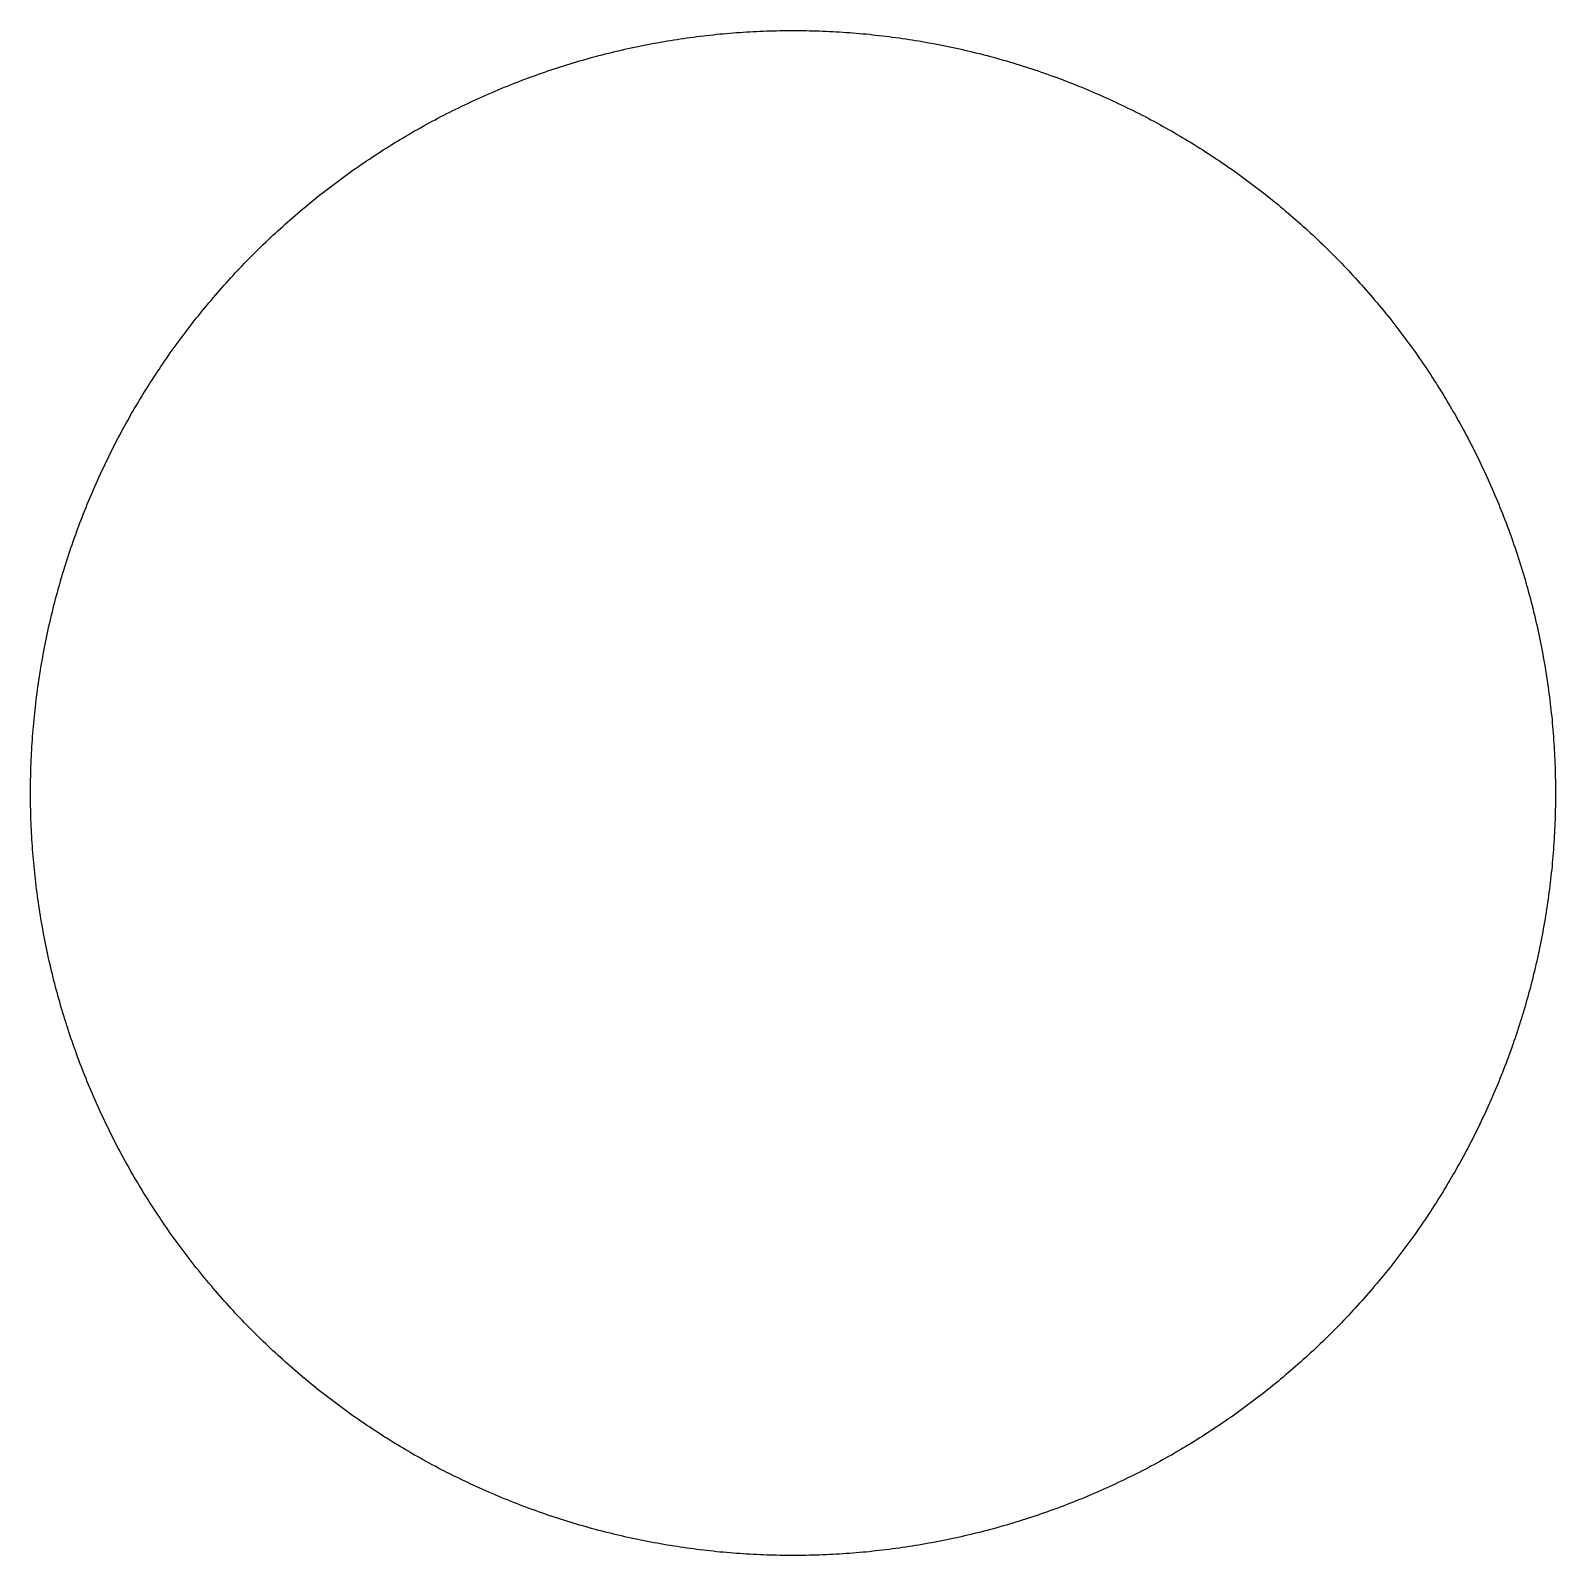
# Model space of a CAD drawing. Header units: millimetres. Extents: x -200 to 200, y -200 to 200.
# Drawn here: x -24.143 to -20.863, y -1.64 to 1.64 of the extents above; entities that cross this region are included whole.
import ezdxf

# ---------------------------------------------------------------- set-up
doc = ezdxf.new("R2010")
doc.units = ezdxf.units.MM
doc.layers.add('DOTS_BLUE', color=5, linetype='Continuous')

msp = doc.modelspace()

# ---------------------------------------------------------------- linework, layer by layer
at = {"layer": 'DOTS_BLUE'}
msp.add_lwpolyline([(-20.8634, -0.0143), (-20.8635, -0.0215), (-20.8636, -0.0286), (-20.8638, -0.0358), (-20.8639, -0.0429), (-20.8641, -0.0501), (-20.8644, -0.0572), (-20.8646, -0.0644), (-20.8649, -0.0715), (-20.8653, -0.0787), (-20.8656, -0.0858), (-20.866, -0.093), (-20.8664, -0.1001), (-20.8669, -0.1072), (-20.8674, -0.1144), (-20.8679, -0.1215), (-20.8684, -0.1287), (-20.869, -0.1358), (-20.8696, -0.1429), (-20.8703, -0.15), (-20.8709, -0.1572), (-20.8716, -0.1643), (-20.8724, -0.1714), (-20.8731, -0.1785), (-20.8739, -0.1856), (-20.8748, -0.1927), (-20.8756, -0.1998), (-20.8765, -0.2069), (-20.8774, -0.214), (-20.8784, -0.2211), (-20.8793, -0.2282), (-20.8804, -0.2353), (-20.8814, -0.2424), (-20.8825, -0.2495), (-20.8836, -0.2565), (-20.8847, -0.2636), (-20.8859, -0.2706), (-20.8871, -0.2777), (-20.8883, -0.2847), (-20.8896, -0.2918), (-20.8908, -0.2988), (-20.8922, -0.3059), (-20.8935, -0.3129), (-20.8949, -0.3199), (-20.8963, -0.3269), (-20.8977, -0.3339), (-20.8992, -0.3409), (-20.9007, -0.3479), (-20.9023, -0.3549), (-20.9038, -0.3619), (-20.9054, -0.3689), (-20.907, -0.3758), (-20.9087, -0.3828), (-20.9104, -0.3898), (-20.9121, -0.3967), (-20.9138, -0.4036), (-20.9156, -0.4106), (-20.9174, -0.4175), (-20.9193, -0.4244), (-20.9211, -0.4313), (-20.923, -0.4382), (-20.9249, -0.4451), (-20.9269, -0.452), (-20.9289, -0.4589), (-20.9309, -0.4657), (-20.933, -0.4726), (-20.935, -0.4794), (-20.9371, -0.4863), (-20.9393, -0.4931), (-20.9414, -0.4999), (-20.9436, -0.5067), (-20.9459, -0.5135), (-20.9481, -0.5203), (-20.9504, -0.5271), (-20.9527, -0.5339), (-20.9551, -0.5406), (-20.9574, -0.5474), (-20.9598, -0.5541), (-20.9623, -0.5608), (-20.9647, -0.5676), (-20.9672, -0.5743), (-20.9697, -0.581), (-20.9723, -0.5877), (-20.9749, -0.5943), (-20.9775, -0.601), (-20.9801, -0.6076), (-20.9828, -0.6143), (-20.9855, -0.6209), (-20.9882, -0.6275), (-20.991, -0.6341), (-20.9937, -0.6407), (-20.9966, -0.6473), (-20.9994, -0.6539), (-21.0023, -0.6604), (-21.0052, -0.667), (-21.0081, -0.6735), (-21.011, -0.68), (-21.014, -0.6865), (-21.017, -0.693), (-21.0201, -0.6995), (-21.0231, -0.706), (-21.0262, -0.7124), (-21.0293, -0.7188), (-21.0325, -0.7253), (-21.0357, -0.7317), (-21.0389, -0.7381), (-21.0421, -0.7445), (-21.0454, -0.7508), (-21.0487, -0.7572), (-21.052, -0.7635), (-21.0553, -0.7698), (-21.0587, -0.7762), (-21.0621, -0.7824), (-21.0655, -0.7887), (-21.069, -0.795), (-21.0725, -0.8012), (-21.076, -0.8075), (-21.0795, -0.8137), (-21.0831, -0.8199), (-21.0867, -0.8261), (-21.0903, -0.8323), (-21.0939, -0.8384), (-21.0976, -0.8446), (-21.1013, -0.8507), (-21.105, -0.8568), (-21.1088, -0.8629), (-21.1126, -0.869), (-21.1164, -0.875), (-21.1202, -0.8811), (-21.124, -0.8871), (-21.1279, -0.8931), (-21.1318, -0.8991), (-21.1358, -0.9051), (-21.1397, -0.911), (-21.1437, -0.917), (-21.1477, -0.9229), (-21.1518, -0.9288), (-21.1558, -0.9347), (-21.1599, -0.9406), (-21.1641, -0.9464), (-21.1682, -0.9522), (-21.1724, -0.9581), (-21.1766, -0.9639), (-21.1808, -0.9696), (-21.185, -0.9754), (-21.1893, -0.9811), (-21.1936, -0.9869), (-21.1979, -0.9926), (-21.2022, -0.9982), (-21.2066, -1.0039), (-21.211, -1.0096), (-21.2154, -1.0152), (-21.2199, -1.0208), (-21.2243, -1.0264), (-21.2288, -1.032), (-21.2333, -1.0375), (-21.2379, -1.043), (-21.2424, -1.0486), (-21.247, -1.054), (-21.2516, -1.0595), (-21.2563, -1.065), (-21.2609, -1.0704), (-21.2656, -1.0758), (-21.2703, -1.0812), (-21.275, -1.0866), (-21.2798, -1.0919), (-21.2846, -1.0972), (-21.2894, -1.1025), (-21.2942, -1.1078), (-21.299, -1.1131), (-21.3039, -1.1183), (-21.3088, -1.1236), (-21.3137, -1.1288), (-21.3187, -1.1339), (-21.3236, -1.1391), (-21.3286, -1.1442), (-21.3336, -1.1494), (-21.3386, -1.1544), (-21.3437, -1.1595), (-21.3487, -1.1646), (-21.3538, -1.1696), (-21.3589, -1.1746), (-21.3641, -1.1796), (-21.3692, -1.1845), (-21.3744, -1.1895), (-21.3796, -1.1944), (-21.3848, -1.1993), (-21.3901, -1.2041), (-21.3954, -1.209), (-21.4006, -1.2138), (-21.4059, -1.2186), (-21.4113, -1.2234), (-21.4166, -1.2281), (-21.422, -1.2329), (-21.4274, -1.2376), (-21.4328, -1.2423), (-21.4382, -1.2469), (-21.4437, -1.2516), (-21.4491, -1.2562), (-21.4546, -1.2607), (-21.4601, -1.2653), (-21.4657, -1.2699), (-21.4712, -1.2744), (-21.4768, -1.2789), (-21.4824, -1.2833), (-21.488, -1.2878), (-21.4936, -1.2922), (-21.4993, -1.2966), (-21.5049, -1.3009), (-21.5106, -1.3053), (-21.5163, -1.3096), (-21.5221, -1.3139), (-21.5278, -1.3182), (-21.5336, -1.3224), (-21.5393, -1.3266), (-21.5451, -1.3308), (-21.5509, -1.335), (-21.5568, -1.3391), (-21.5626, -1.3432), (-21.5685, -1.3473), (-21.5744, -1.3514), (-21.5803, -1.3554), (-21.5862, -1.3595), (-21.5922, -1.3634), (-21.5981, -1.3674), (-21.6041, -1.3713), (-21.6101, -1.3753), (-21.6161, -1.3791), (-21.6221, -1.383), (-21.6282, -1.3868), (-21.6342, -1.3906), (-21.6403, -1.3944), (-21.6464, -1.3982), (-21.6525, -1.4019), (-21.6586, -1.4056), (-21.6648, -1.4093), (-21.6709, -1.4129), (-21.6771, -1.4165), (-21.6833, -1.4201), (-21.6895, -1.4237), (-21.6957, -1.4272), (-21.7019, -1.4307), (-21.7082, -1.4342), (-21.7145, -1.4377), (-21.7207, -1.4411), (-21.727, -1.4445), (-21.7333, -1.4479), (-21.7397, -1.4512), (-21.746, -1.4545), (-21.7524, -1.4578), (-21.7587, -1.4611), (-21.7651, -1.4643), (-21.7715, -1.4675), (-21.7779, -1.4707), (-21.7843, -1.4738), (-21.7908, -1.477), (-21.7972, -1.4801), (-21.8037, -1.4831), (-21.8102, -1.4862), (-21.8167, -1.4892), (-21.8232, -1.4922), (-21.8297, -1.4951), (-21.8362, -1.498), (-21.8428, -1.5009), (-21.8493, -1.5038), (-21.8559, -1.5066), (-21.8625, -1.5094), (-21.8691, -1.5122), (-21.8757, -1.515), (-21.8823, -1.5177), (-21.8889, -1.5204), (-21.8955, -1.5231), (-21.9022, -1.5257), (-21.9089, -1.5283), (-21.9155, -1.5309), (-21.9222, -1.5334), (-21.9289, -1.536), (-21.9356, -1.5384), (-21.9423, -1.5409), (-21.9491, -1.5433), (-21.9558, -1.5457), (-21.9626, -1.5481), (-21.9693, -1.5505), (-21.9761, -1.5528), (-21.9829, -1.5551), (-21.9897, -1.5573), (-21.9965, -1.5595), (-22.0033, -1.5617), (-22.0101, -1.5639), (-22.0169, -1.566), (-22.0238, -1.5682), (-22.0306, -1.5702), (-22.0375, -1.5723), (-22.0443, -1.5743), (-22.0512, -1.5763), (-22.0581, -1.5782), (-22.065, -1.5802), (-22.0719, -1.5821), (-22.0788, -1.5839), (-22.0857, -1.5858), (-22.0926, -1.5876), (-22.0995, -1.5893), (-22.1065, -1.5911), (-22.1134, -1.5928), (-22.1204, -1.5945), (-22.1273, -1.5962), (-22.1343, -1.5978), (-22.1413, -1.5994), (-22.1483, -1.6009), (-22.1553, -1.6025), (-22.1623, -1.604), (-22.1693, -1.6054), (-22.1763, -1.6069), (-22.1833, -1.6083), (-22.1903, -1.6097), (-22.1973, -1.611), (-22.2044, -1.6123), (-22.2114, -1.6136), (-22.2184, -1.6149), (-22.2255, -1.6161), (-22.2325, -1.6173), (-22.2396, -1.6185), (-22.2467, -1.6196), (-22.2537, -1.6207), (-22.2608, -1.6218), (-22.2679, -1.6228), (-22.275, -1.6238), (-22.2821, -1.6248), (-22.2891, -1.6258), (-22.2962, -1.6267), (-22.3033, -1.6276), (-22.3104, -1.6284), (-22.3176, -1.6293), (-22.3247, -1.6301), (-22.3318, -1.6308), (-22.3389, -1.6316), (-22.346, -1.6323), (-22.3531, -1.6329), (-22.3603, -1.6336), (-22.3674, -1.6342), (-22.3745, -1.6347), (-22.3817, -1.6353), (-22.3888, -1.6358), (-22.3959, -1.6363), (-22.4031, -1.6367), (-22.4102, -1.6372), (-22.4174, -1.6376), (-22.4245, -1.6379), (-22.4317, -1.6382), (-22.4388, -1.6385), (-22.446, -1.6388), (-22.4531, -1.639), (-22.4603, -1.6392), (-22.4674, -1.6394), (-22.4746, -1.6396), (-22.4817, -1.6397), (-22.4889, -1.6397), (-22.496, -1.6398), (-22.5032, -1.6398), (-22.5103, -1.6398), (-22.5175, -1.6397), (-22.5247, -1.6397), (-22.5318, -1.6396), (-22.539, -1.6394), (-22.5461, -1.6392), (-22.5533, -1.639), (-22.5604, -1.6388), (-22.5676, -1.6385), (-22.5747, -1.6382), (-22.5819, -1.6379), (-22.589, -1.6376), (-22.5962, -1.6372), (-22.6033, -1.6367), (-22.6104, -1.6363), (-22.6176, -1.6358), (-22.6247, -1.6353), (-22.6318, -1.6347), (-22.639, -1.6342), (-22.6461, -1.6336), (-22.6532, -1.6329), (-22.6604, -1.6323), (-22.6675, -1.6316), (-22.6746, -1.6308), (-22.6817, -1.6301), (-22.6888, -1.6293), (-22.6959, -1.6284), (-22.703, -1.6276), (-22.7101, -1.6267), (-22.7172, -1.6258), (-22.7243, -1.6248), (-22.7314, -1.6238), (-22.7385, -1.6228), (-22.7456, -1.6218), (-22.7526, -1.6207), (-22.7597, -1.6196), (-22.7668, -1.6185), (-22.7738, -1.6173), (-22.7809, -1.6161), (-22.7879, -1.6149), (-22.795, -1.6136), (-22.802, -1.6123), (-22.809, -1.611), (-22.8161, -1.6097), (-22.8231, -1.6083), (-22.8301, -1.6069), (-22.8371, -1.6054), (-22.8441, -1.604), (-22.8511, -1.6025), (-22.8581, -1.6009), (-22.8651, -1.5994), (-22.8721, -1.5978), (-22.879, -1.5962), (-22.886, -1.5945), (-22.8929, -1.5928), (-22.8999, -1.5911), (-22.9068, -1.5893), (-22.9138, -1.5876), (-22.9207, -1.5858), (-22.9276, -1.5839), (-22.9345, -1.5821), (-22.9414, -1.5802), (-22.9483, -1.5782), (-22.9552, -1.5763), (-22.9621, -1.5743), (-22.9689, -1.5723), (-22.9758, -1.5702), (-22.9826, -1.5682), (-22.9895, -1.566), (-22.9963, -1.5639), (-23.0031, -1.5617), (-23.0099, -1.5595), (-23.0167, -1.5573), (-23.0235, -1.5551), (-23.0303, -1.5528), (-23.0371, -1.5505), (-23.0438, -1.5481), (-23.0506, -1.5457), (-23.0573, -1.5433), (-23.064, -1.5409), (-23.0708, -1.5384), (-23.0775, -1.536), (-23.0842, -1.5334), (-23.0908, -1.5309), (-23.0975, -1.5283), (-23.1042, -1.5257), (-23.1108, -1.5231), (-23.1175, -1.5204), (-23.1241, -1.5177), (-23.1307, -1.515), (-23.1373, -1.5122), (-23.1439, -1.5094), (-23.1505, -1.5066), (-23.1571, -1.5038), (-23.1636, -1.5009), (-23.1702, -1.498), (-23.1767, -1.4951), (-23.1832, -1.4922), (-23.1897, -1.4892), (-23.1962, -1.4862), (-23.2027, -1.4831), (-23.2091, -1.4801), (-23.2156, -1.477), (-23.222, -1.4738), (-23.2285, -1.4707), (-23.2349, -1.4675), (-23.2413, -1.4643), (-23.2476, -1.4611), (-23.254, -1.4578), (-23.2604, -1.4545), (-23.2667, -1.4512), (-23.273, -1.4479), (-23.2793, -1.4445), (-23.2856, -1.4411), (-23.2919, -1.4377), (-23.2982, -1.4342), (-23.3044, -1.4307), (-23.3107, -1.4272), (-23.3169, -1.4237), (-23.3231, -1.4201), (-23.3293, -1.4165), (-23.3355, -1.4129), (-23.3416, -1.4093), (-23.3477, -1.4056), (-23.3539, -1.4019), (-23.36, -1.3982), (-23.3661, -1.3944), (-23.3722, -1.3906), (-23.3782, -1.3868), (-23.3843, -1.383), (-23.3903, -1.3791), (-23.3963, -1.3753), (-23.4023, -1.3713), (-23.4083, -1.3674), (-23.4142, -1.3634), (-23.4202, -1.3595), (-23.4261, -1.3554), (-23.432, -1.3514), (-23.4379, -1.3473), (-23.4437, -1.3432), (-23.4496, -1.3391), (-23.4554, -1.335), (-23.4612, -1.3308), (-23.467, -1.3266), (-23.4728, -1.3224), (-23.4786, -1.3182), (-23.4843, -1.3139), (-23.49, -1.3096), (-23.4958, -1.3053), (-23.5014, -1.3009), (-23.5071, -1.2966), (-23.5128, -1.2922), (-23.5184, -1.2878), (-23.524, -1.2833), (-23.5296, -1.2789), (-23.5351, -1.2744), (-23.5407, -1.2699), (-23.5462, -1.2653), (-23.5517, -1.2607), (-23.5572, -1.2562), (-23.5627, -1.2516), (-23.5682, -1.2469), (-23.5736, -1.2423), (-23.579, -1.2376), (-23.5844, -1.2329), (-23.5898, -1.2281), (-23.5951, -1.2234), (-23.6004, -1.2186), (-23.6057, -1.2138), (-23.611, -1.209), (-23.6163, -1.2041), (-23.6215, -1.1993), (-23.6268, -1.1944), (-23.632, -1.1895), (-23.6371, -1.1845), (-23.6423, -1.1796), (-23.6474, -1.1746), (-23.6525, -1.1696), (-23.6576, -1.1646), (-23.6627, -1.1595), (-23.6678, -1.1544), (-23.6728, -1.1494), (-23.6778, -1.1442), (-23.6828, -1.1391), (-23.6877, -1.1339), (-23.6927, -1.1288), (-23.6976, -1.1236), (-23.7025, -1.1183), (-23.7073, -1.1131), (-23.7122, -1.1078), (-23.717, -1.1025), (-23.7218, -1.0972), (-23.7266, -1.0919), (-23.7313, -1.0866), (-23.7361, -1.0812), (-23.7408, -1.0758), (-23.7454, -1.0704), (-23.7501, -1.065), (-23.7547, -1.0595), (-23.7593, -1.054), (-23.7639, -1.0486), (-23.7685, -1.043), (-23.773, -1.0375), (-23.7776, -1.032), (-23.782, -1.0264), (-23.7865, -1.0208), (-23.791, -1.0152), (-23.7954, -1.0096), (-23.7998, -1.0039), (-23.8041, -0.9982), (-23.8085, -0.9926), (-23.8128, -0.9869), (-23.8171, -0.9811), (-23.8214, -0.9754), (-23.8256, -0.9696), (-23.8298, -0.9639), (-23.834, -0.9581), (-23.8382, -0.9522), (-23.8423, -0.9464), (-23.8464, -0.9406), (-23.8505, -0.9347), (-23.8546, -0.9288), (-23.8586, -0.9229), (-23.8626, -0.917), (-23.8666, -0.911), (-23.8706, -0.9051), (-23.8745, -0.8991), (-23.8784, -0.8931), (-23.8823, -0.8871), (-23.8862, -0.8811), (-23.89, -0.875), (-23.8938, -0.869), (-23.8976, -0.8629), (-23.9013, -0.8568), (-23.9051, -0.8507), (-23.9088, -0.8446), (-23.9124, -0.8384), (-23.9161, -0.8323), (-23.9197, -0.8261), (-23.9233, -0.8199), (-23.9269, -0.8137), (-23.9304, -0.8075), (-23.9339, -0.8012), (-23.9374, -0.795), (-23.9408, -0.7887), (-23.9443, -0.7824), (-23.9477, -0.7762), (-23.951, -0.7698), (-23.9544, -0.7635), (-23.9577, -0.7572), (-23.961, -0.7508), (-23.9643, -0.7445), (-23.9675, -0.7381), (-23.9707, -0.7317), (-23.9739, -0.7253), (-23.977, -0.7188), (-23.9802, -0.7124), (-23.9832, -0.706), (-23.9863, -0.6995), (-23.9894, -0.693), (-23.9924, -0.6865), (-23.9953, -0.68), (-23.9983, -0.6735), (-24.0012, -0.667), (-24.0041, -0.6604), (-24.007, -0.6539), (-24.0098, -0.6473), (-24.0126, -0.6407), (-24.0154, -0.6341), (-24.0182, -0.6275), (-24.0209, -0.6209), (-24.0236, -0.6143), (-24.0263, -0.6076), (-24.0289, -0.601), (-24.0315, -0.5943), (-24.0341, -0.5877), (-24.0366, -0.581), (-24.0391, -0.5743), (-24.0416, -0.5676), (-24.0441, -0.5608), (-24.0465, -0.5541), (-24.0489, -0.5474), (-24.0513, -0.5406), (-24.0537, -0.5339), (-24.056, -0.5271), (-24.0583, -0.5203), (-24.0605, -0.5135), (-24.0627, -0.5067), (-24.0649, -0.4999), (-24.0671, -0.4931), (-24.0692, -0.4863), (-24.0713, -0.4794), (-24.0734, -0.4726), (-24.0755, -0.4657), (-24.0775, -0.4589), (-24.0795, -0.452), (-24.0814, -0.4451), (-24.0834, -0.4382), (-24.0852, -0.4313), (-24.0871, -0.4244), (-24.089, -0.4175), (-24.0908, -0.4106), (-24.0925, -0.4036), (-24.0943, -0.3967), (-24.096, -0.3898), (-24.0977, -0.3828), (-24.0993, -0.3758), (-24.101, -0.3689), (-24.1026, -0.3619), (-24.1041, -0.3549), (-24.1057, -0.3479), (-24.1072, -0.3409), (-24.1086, -0.3339), (-24.1101, -0.3269), (-24.1115, -0.3199), (-24.1129, -0.3129), (-24.1142, -0.3059), (-24.1155, -0.2988), (-24.1168, -0.2918), (-24.1181, -0.2847), (-24.1193, -0.2777), (-24.1205, -0.2706), (-24.1217, -0.2636), (-24.1228, -0.2565), (-24.1239, -0.2495), (-24.125, -0.2424), (-24.126, -0.2353), (-24.127, -0.2282), (-24.128, -0.2211), (-24.129, -0.214), (-24.1299, -0.2069), (-24.1308, -0.1998), (-24.1316, -0.1927), (-24.1324, -0.1856), (-24.1332, -0.1785), (-24.134, -0.1714), (-24.1347, -0.1643), (-24.1354, -0.1572), (-24.1361, -0.15), (-24.1368, -0.1429), (-24.1374, -0.1358), (-24.1379, -0.1287), (-24.1385, -0.1215), (-24.139, -0.1144), (-24.1395, -0.1072), (-24.1399, -0.1001), (-24.1404, -0.093), (-24.1407, -0.0858), (-24.1411, -0.0787), (-24.1414, -0.0715), (-24.1417, -0.0644), (-24.142, -0.0572), (-24.1422, -0.0501), (-24.1424, -0.0429), (-24.1426, -0.0358), (-24.1427, -0.0286), (-24.1428, -0.0215), (-24.1429, -0.0143), (-24.143, -0.0072), (-24.143, 0), (-24.143, 0.0072), (-24.1429, 0.0143), (-24.1428, 0.0215), (-24.1427, 0.0286), (-24.1426, 0.0358), (-24.1424, 0.0429), (-24.1422, 0.0501), (-24.142, 0.0572), (-24.1417, 0.0644), (-24.1414, 0.0715), (-24.1411, 0.0787), (-24.1407, 0.0858), (-24.1404, 0.093), (-24.1399, 0.1001), (-24.1395, 0.1072), (-24.139, 0.1144), (-24.1385, 0.1215), (-24.1379, 0.1287), (-24.1374, 0.1358), (-24.1368, 0.1429), (-24.1361, 0.15), (-24.1354, 0.1572), (-24.1347, 0.1643), (-24.134, 0.1714), (-24.1332, 0.1785), (-24.1324, 0.1856), (-24.1316, 0.1927), (-24.1308, 0.1998), (-24.1299, 0.2069), (-24.129, 0.214), (-24.128, 0.2211), (-24.127, 0.2282), (-24.126, 0.2353), (-24.125, 0.2424), (-24.1239, 0.2495), (-24.1228, 0.2565), (-24.1217, 0.2636), (-24.1205, 0.2706), (-24.1193, 0.2777), (-24.1181, 0.2847), (-24.1168, 0.2918), (-24.1155, 0.2988), (-24.1142, 0.3059), (-24.1129, 0.3129), (-24.1115, 0.3199), (-24.1101, 0.3269), (-24.1086, 0.3339), (-24.1072, 0.3409), (-24.1057, 0.3479), (-24.1041, 0.3549), (-24.1026, 0.3619), (-24.101, 0.3689), (-24.0993, 0.3758), (-24.0977, 0.3828), (-24.096, 0.3898), (-24.0943, 0.3967), (-24.0925, 0.4036), (-24.0908, 0.4106), (-24.089, 0.4175), (-24.0871, 0.4244), (-24.0852, 0.4313), (-24.0834, 0.4382), (-24.0814, 0.4451), (-24.0795, 0.452), (-24.0775, 0.4589), (-24.0755, 0.4657), (-24.0734, 0.4726), (-24.0713, 0.4794), (-24.0692, 0.4863), (-24.0671, 0.4931), (-24.0649, 0.4999), (-24.0627, 0.5067), (-24.0605, 0.5135), (-24.0583, 0.5203), (-24.056, 0.5271), (-24.0537, 0.5339), (-24.0513, 0.5406), (-24.0489, 0.5474), (-24.0465, 0.5541), (-24.0441, 0.5608), (-24.0416, 0.5676), (-24.0391, 0.5743), (-24.0366, 0.581), (-24.0341, 0.5877), (-24.0315, 0.5943), (-24.0289, 0.601), (-24.0263, 0.6076), (-24.0236, 0.6143), (-24.0209, 0.6209), (-24.0182, 0.6275), (-24.0154, 0.6341), (-24.0126, 0.6407), (-24.0098, 0.6473), (-24.007, 0.6539), (-24.0041, 0.6604), (-24.0012, 0.667), (-23.9983, 0.6735), (-23.9953, 0.68), (-23.9924, 0.6865), (-23.9894, 0.693), (-23.9863, 0.6995), (-23.9832, 0.706), (-23.9802, 0.7124), (-23.977, 0.7188), (-23.9739, 0.7253), (-23.9707, 0.7317), (-23.9675, 0.7381), (-23.9643, 0.7445), (-23.961, 0.7508), (-23.9577, 0.7572), (-23.9544, 0.7635), (-23.951, 0.7698), (-23.9477, 0.7762), (-23.9443, 0.7824), (-23.9408, 0.7887), (-23.9374, 0.795), (-23.9339, 0.8012), (-23.9304, 0.8075), (-23.9269, 0.8137), (-23.9233, 0.8199), (-23.9197, 0.8261), (-23.9161, 0.8323), (-23.9124, 0.8384), (-23.9088, 0.8446), (-23.9051, 0.8507), (-23.9013, 0.8568), (-23.8976, 0.8629), (-23.8938, 0.869), (-23.89, 0.875), (-23.8862, 0.8811), (-23.8823, 0.8871), (-23.8784, 0.8931), (-23.8745, 0.8991), (-23.8706, 0.9051), (-23.8666, 0.911), (-23.8626, 0.917), (-23.8586, 0.9229), (-23.8546, 0.9288), (-23.8505, 0.9347), (-23.8464, 0.9406), (-23.8423, 0.9464), (-23.8382, 0.9522), (-23.834, 0.9581), (-23.8298, 0.9639), (-23.8256, 0.9696), (-23.8214, 0.9754), (-23.8171, 0.9811), (-23.8128, 0.9869), (-23.8085, 0.9926), (-23.8041, 0.9982), (-23.7998, 1.0039), (-23.7954, 1.0096), (-23.791, 1.0152), (-23.7865, 1.0208), (-23.782, 1.0264), (-23.7776, 1.032), (-23.773, 1.0375), (-23.7685, 1.043), (-23.7639, 1.0486), (-23.7593, 1.054), (-23.7547, 1.0595), (-23.7501, 1.065), (-23.7454, 1.0704), (-23.7408, 1.0758), (-23.7361, 1.0812), (-23.7313, 1.0866), (-23.7266, 1.0919), (-23.7218, 1.0972), (-23.717, 1.1025), (-23.7122, 1.1078), (-23.7073, 1.1131), (-23.7025, 1.1183), (-23.6976, 1.1236), (-23.6927, 1.1288), (-23.6877, 1.1339), (-23.6828, 1.1391), (-23.6778, 1.1442), (-23.6728, 1.1494), (-23.6678, 1.1544), (-23.6627, 1.1595), (-23.6576, 1.1646), (-23.6525, 1.1696), (-23.6474, 1.1746), (-23.6423, 1.1796), (-23.6371, 1.1845), (-23.632, 1.1895), (-23.6268, 1.1944), (-23.6215, 1.1993), (-23.6163, 1.2041), (-23.611, 1.209), (-23.6057, 1.2138), (-23.6004, 1.2186), (-23.5951, 1.2234), (-23.5898, 1.2281), (-23.5844, 1.2329), (-23.579, 1.2376), (-23.5736, 1.2423), (-23.5682, 1.2469), (-23.5627, 1.2516), (-23.5572, 1.2562), (-23.5517, 1.2607), (-23.5462, 1.2653), (-23.5407, 1.2699), (-23.5351, 1.2744), (-23.5296, 1.2789), (-23.524, 1.2833), (-23.5184, 1.2878), (-23.5128, 1.2922), (-23.5071, 1.2966), (-23.5014, 1.3009), (-23.4958, 1.3053), (-23.49, 1.3096), (-23.4843, 1.3139), (-23.4786, 1.3182), (-23.4728, 1.3224), (-23.467, 1.3266), (-23.4612, 1.3308), (-23.4554, 1.335), (-23.4496, 1.3391), (-23.4437, 1.3432), (-23.4379, 1.3473), (-23.432, 1.3514), (-23.4261, 1.3554), (-23.4202, 1.3595), (-23.4142, 1.3634), (-23.4083, 1.3674), (-23.4023, 1.3713), (-23.3963, 1.3753), (-23.3903, 1.3791), (-23.3843, 1.383), (-23.3782, 1.3868), (-23.3722, 1.3906), (-23.3661, 1.3944), (-23.36, 1.3982), (-23.3539, 1.4019), (-23.3477, 1.4056), (-23.3416, 1.4093), (-23.3355, 1.4129), (-23.3293, 1.4165), (-23.3231, 1.4201), (-23.3169, 1.4237), (-23.3107, 1.4272), (-23.3044, 1.4307), (-23.2982, 1.4342), (-23.2919, 1.4377), (-23.2856, 1.4411), (-23.2793, 1.4445), (-23.273, 1.4479), (-23.2667, 1.4512), (-23.2604, 1.4545), (-23.254, 1.4578), (-23.2476, 1.4611), (-23.2413, 1.4643), (-23.2349, 1.4675), (-23.2285, 1.4707), (-23.222, 1.4738), (-23.2156, 1.477), (-23.2091, 1.4801), (-23.2027, 1.4831), (-23.1962, 1.4862), (-23.1897, 1.4892), (-23.1832, 1.4922), (-23.1767, 1.4951), (-23.1702, 1.498), (-23.1636, 1.5009), (-23.1571, 1.5038), (-23.1505, 1.5066), (-23.1439, 1.5094), (-23.1373, 1.5122), (-23.1307, 1.515), (-23.1241, 1.5177), (-23.1175, 1.5204), (-23.1108, 1.5231), (-23.1042, 1.5257), (-23.0975, 1.5283), (-23.0908, 1.5309), (-23.0842, 1.5334), (-23.0775, 1.536), (-23.0708, 1.5384), (-23.064, 1.5409), (-23.0573, 1.5433), (-23.0506, 1.5457), (-23.0438, 1.5481), (-23.0371, 1.5505), (-23.0303, 1.5528), (-23.0235, 1.5551), (-23.0167, 1.5573), (-23.0099, 1.5595), (-23.0031, 1.5617), (-22.9963, 1.5639), (-22.9895, 1.566), (-22.9826, 1.5682), (-22.9758, 1.5702), (-22.9689, 1.5723), (-22.9621, 1.5743), (-22.9552, 1.5763), (-22.9483, 1.5782), (-22.9414, 1.5802), (-22.9345, 1.5821), (-22.9276, 1.5839), (-22.9207, 1.5858), (-22.9138, 1.5876), (-22.9068, 1.5893), (-22.8999, 1.5911), (-22.8929, 1.5928), (-22.886, 1.5945), (-22.879, 1.5962), (-22.8721, 1.5978), (-22.8651, 1.5994), (-22.8581, 1.6009), (-22.8511, 1.6025), (-22.8441, 1.604), (-22.8371, 1.6054), (-22.8301, 1.6069), (-22.8231, 1.6083), (-22.8161, 1.6097), (-22.809, 1.611), (-22.802, 1.6123), (-22.795, 1.6136), (-22.7879, 1.6149), (-22.7809, 1.6161), (-22.7738, 1.6173), (-22.7668, 1.6185), (-22.7597, 1.6196), (-22.7526, 1.6207), (-22.7456, 1.6218), (-22.7385, 1.6228), (-22.7314, 1.6238), (-22.7243, 1.6248), (-22.7172, 1.6258), (-22.7101, 1.6267), (-22.703, 1.6276), (-22.6959, 1.6284), (-22.6888, 1.6293), (-22.6817, 1.6301), (-22.6746, 1.6308), (-22.6675, 1.6316), (-22.6604, 1.6323), (-22.6532, 1.6329), (-22.6461, 1.6336), (-22.639, 1.6342), (-22.6318, 1.6347), (-22.6247, 1.6353), (-22.6176, 1.6358), (-22.6104, 1.6363), (-22.6033, 1.6367), (-22.5962, 1.6372), (-22.589, 1.6376), (-22.5819, 1.6379), (-22.5747, 1.6382), (-22.5676, 1.6385), (-22.5604, 1.6388), (-22.5533, 1.639), (-22.5461, 1.6392), (-22.539, 1.6394), (-22.5318, 1.6396), (-22.5247, 1.6397), (-22.5175, 1.6397), (-22.5103, 1.6398), (-22.5032, 1.6398), (-22.496, 1.6398), (-22.4889, 1.6397), (-22.4817, 1.6397), (-22.4746, 1.6396), (-22.4674, 1.6394), (-22.4603, 1.6392), (-22.4531, 1.639), (-22.446, 1.6388), (-22.4388, 1.6385), (-22.4317, 1.6382), (-22.4245, 1.6379), (-22.4174, 1.6376), (-22.4102, 1.6372), (-22.4031, 1.6367), (-22.3959, 1.6363), (-22.3888, 1.6358), (-22.3817, 1.6353), (-22.3745, 1.6347), (-22.3674, 1.6342), (-22.3603, 1.6336), (-22.3531, 1.6329), (-22.346, 1.6323), (-22.3389, 1.6316), (-22.3318, 1.6308), (-22.3247, 1.6301), (-22.3176, 1.6293), (-22.3104, 1.6284), (-22.3033, 1.6276), (-22.2962, 1.6267), (-22.2891, 1.6258), (-22.2821, 1.6248), (-22.275, 1.6238), (-22.2679, 1.6228), (-22.2608, 1.6218), (-22.2537, 1.6207), (-22.2467, 1.6196), (-22.2396, 1.6185), (-22.2325, 1.6173), (-22.2255, 1.6161), (-22.2184, 1.6149), (-22.2114, 1.6136), (-22.2044, 1.6123), (-22.1973, 1.611), (-22.1903, 1.6097), (-22.1833, 1.6083), (-22.1763, 1.6069), (-22.1693, 1.6054), (-22.1623, 1.604), (-22.1553, 1.6025), (-22.1483, 1.6009), (-22.1413, 1.5994), (-22.1343, 1.5978), (-22.1273, 1.5962), (-22.1204, 1.5945), (-22.1134, 1.5928), (-22.1065, 1.5911), (-22.0995, 1.5893), (-22.0926, 1.5876), (-22.0857, 1.5858), (-22.0788, 1.5839), (-22.0719, 1.5821), (-22.065, 1.5802), (-22.0581, 1.5782), (-22.0512, 1.5763), (-22.0443, 1.5743), (-22.0375, 1.5723), (-22.0306, 1.5702), (-22.0238, 1.5682), (-22.0169, 1.566), (-22.0101, 1.5639), (-22.0033, 1.5617), (-21.9965, 1.5595), (-21.9897, 1.5573), (-21.9829, 1.5551), (-21.9761, 1.5528), (-21.9693, 1.5505), (-21.9626, 1.5481), (-21.9558, 1.5457), (-21.9491, 1.5433), (-21.9423, 1.5409), (-21.9356, 1.5384), (-21.9289, 1.536), (-21.9222, 1.5334), (-21.9155, 1.5309), (-21.9089, 1.5283), (-21.9022, 1.5257), (-21.8955, 1.5231), (-21.8889, 1.5204), (-21.8823, 1.5177), (-21.8757, 1.515), (-21.8691, 1.5122), (-21.8625, 1.5094), (-21.8559, 1.5066), (-21.8493, 1.5038), (-21.8428, 1.5009), (-21.8362, 1.498), (-21.8297, 1.4951), (-21.8232, 1.4922), (-21.8167, 1.4892), (-21.8102, 1.4862), (-21.8037, 1.4831), (-21.7972, 1.4801), (-21.7908, 1.477), (-21.7843, 1.4738), (-21.7779, 1.4707), (-21.7715, 1.4675), (-21.7651, 1.4643), (-21.7587, 1.4611), (-21.7524, 1.4578), (-21.746, 1.4545), (-21.7397, 1.4512), (-21.7333, 1.4479), (-21.727, 1.4445), (-21.7207, 1.4411), (-21.7145, 1.4377), (-21.7082, 1.4342), (-21.7019, 1.4307), (-21.6957, 1.4272), (-21.6895, 1.4237), (-21.6833, 1.4201), (-21.6771, 1.4165), (-21.6709, 1.4129), (-21.6648, 1.4093), (-21.6586, 1.4056), (-21.6525, 1.4019), (-21.6464, 1.3982), (-21.6403, 1.3944), (-21.6342, 1.3906), (-21.6282, 1.3868), (-21.6221, 1.383), (-21.6161, 1.3791), (-21.6101, 1.3753), (-21.6041, 1.3713), (-21.5981, 1.3674), (-21.5922, 1.3634), (-21.5862, 1.3595), (-21.5803, 1.3554), (-21.5744, 1.3514), (-21.5685, 1.3473), (-21.5626, 1.3432), (-21.5568, 1.3391), (-21.5509, 1.335), (-21.5451, 1.3308), (-21.5393, 1.3266), (-21.5336, 1.3224), (-21.5278, 1.3182), (-21.5221, 1.3139), (-21.5163, 1.3096), (-21.5106, 1.3053), (-21.5049, 1.3009), (-21.4993, 1.2966), (-21.4936, 1.2922), (-21.488, 1.2878), (-21.4824, 1.2833), (-21.4768, 1.2789), (-21.4712, 1.2744), (-21.4657, 1.2699), (-21.4601, 1.2653), (-21.4546, 1.2607), (-21.4491, 1.2562), (-21.4437, 1.2516), (-21.4382, 1.2469), (-21.4328, 1.2423), (-21.4274, 1.2376), (-21.422, 1.2329), (-21.4166, 1.2281), (-21.4113, 1.2234), (-21.4059, 1.2186), (-21.4006, 1.2138), (-21.3954, 1.209), (-21.3901, 1.2041), (-21.3848, 1.1993), (-21.3796, 1.1944), (-21.3744, 1.1895), (-21.3692, 1.1845), (-21.3641, 1.1796), (-21.3589, 1.1746), (-21.3538, 1.1696), (-21.3487, 1.1646), (-21.3437, 1.1595), (-21.3386, 1.1544), (-21.3336, 1.1494), (-21.3286, 1.1442), (-21.3236, 1.1391), (-21.3187, 1.1339), (-21.3137, 1.1288), (-21.3088, 1.1236), (-21.3039, 1.1183), (-21.299, 1.1131), (-21.2942, 1.1078), (-21.2894, 1.1025), (-21.2846, 1.0972), (-21.2798, 1.0919), (-21.275, 1.0866), (-21.2703, 1.0812), (-21.2656, 1.0758), (-21.2609, 1.0704), (-21.2563, 1.065), (-21.2516, 1.0595), (-21.247, 1.054), (-21.2424, 1.0486), (-21.2379, 1.043), (-21.2333, 1.0375), (-21.2288, 1.032), (-21.2243, 1.0264), (-21.2199, 1.0208), (-21.2154, 1.0152), (-21.211, 1.0096), (-21.2066, 1.0039), (-21.2022, 0.9982), (-21.1979, 0.9926), (-21.1936, 0.9869), (-21.1893, 0.9811), (-21.185, 0.9754), (-21.1808, 0.9696), (-21.1766, 0.9639), (-21.1724, 0.9581), (-21.1682, 0.9522), (-21.1641, 0.9464), (-21.1599, 0.9406), (-21.1558, 0.9347), (-21.1518, 0.9288), (-21.1477, 0.9229), (-21.1437, 0.917), (-21.1397, 0.911), (-21.1358, 0.9051), (-21.1318, 0.8991), (-21.1279, 0.8931), (-21.124, 0.8871), (-21.1202, 0.8811), (-21.1164, 0.875), (-21.1126, 0.869), (-21.1088, 0.8629), (-21.105, 0.8568), (-21.1013, 0.8507), (-21.0976, 0.8446), (-21.0939, 0.8384), (-21.0903, 0.8323), (-21.0867, 0.8261), (-21.0831, 0.8199), (-21.0795, 0.8137), (-21.076, 0.8075), (-21.0725, 0.8012), (-21.069, 0.795), (-21.0655, 0.7887), (-21.0621, 0.7824), (-21.0587, 0.7762), (-21.0553, 0.7698), (-21.052, 0.7635), (-21.0487, 0.7572), (-21.0454, 0.7508), (-21.0421, 0.7445), (-21.0389, 0.7381), (-21.0357, 0.7317), (-21.0325, 0.7253), (-21.0293, 0.7188), (-21.0262, 0.7124), (-21.0231, 0.706), (-21.0201, 0.6995), (-21.017, 0.693), (-21.014, 0.6865), (-21.011, 0.68), (-21.0081, 0.6735), (-21.0052, 0.667), (-21.0023, 0.6604), (-20.9994, 0.6539), (-20.9966, 0.6473), (-20.9937, 0.6407), (-20.991, 0.6341), (-20.9882, 0.6275), (-20.9855, 0.6209), (-20.9828, 0.6143), (-20.9801, 0.6076), (-20.9775, 0.601), (-20.9749, 0.5943), (-20.9723, 0.5877), (-20.9697, 0.581), (-20.9672, 0.5743), (-20.9647, 0.5676), (-20.9623, 0.5608), (-20.9598, 0.5541), (-20.9574, 0.5474), (-20.9551, 0.5406), (-20.9527, 0.5339), (-20.9504, 0.5271), (-20.9481, 0.5203), (-20.9459, 0.5135), (-20.9436, 0.5067), (-20.9414, 0.4999), (-20.9393, 0.4931), (-20.9371, 0.4863), (-20.935, 0.4794), (-20.933, 0.4726), (-20.9309, 0.4657), (-20.9289, 0.4589), (-20.9269, 0.452), (-20.9249, 0.4451), (-20.923, 0.4382), (-20.9211, 0.4313), (-20.9193, 0.4244), (-20.9174, 0.4175), (-20.9156, 0.4106), (-20.9138, 0.4036), (-20.9121, 0.3967), (-20.9104, 0.3898), (-20.9087, 0.3828), (-20.907, 0.3758), (-20.9054, 0.3689), (-20.9038, 0.3619), (-20.9023, 0.3549), (-20.9007, 0.3479), (-20.8992, 0.3409), (-20.8977, 0.3339), (-20.8963, 0.3269), (-20.8949, 0.3199), (-20.8935, 0.3129), (-20.8922, 0.3059), (-20.8908, 0.2988), (-20.8896, 0.2918), (-20.8883, 0.2847), (-20.8871, 0.2777), (-20.8859, 0.2706), (-20.8847, 0.2636), (-20.8836, 0.2565), (-20.8825, 0.2495), (-20.8814, 0.2424), (-20.8804, 0.2353), (-20.8793, 0.2282), (-20.8784, 0.2211), (-20.8774, 0.214), (-20.8765, 0.2069), (-20.8756, 0.1998), (-20.8748, 0.1927), (-20.8739, 0.1856), (-20.8731, 0.1785), (-20.8724, 0.1714), (-20.8716, 0.1643), (-20.8709, 0.1572), (-20.8703, 0.15), (-20.8696, 0.1429), (-20.869, 0.1358), (-20.8684, 0.1287), (-20.8679, 0.1215), (-20.8674, 0.1144), (-20.8669, 0.1072), (-20.8664, 0.1001), (-20.866, 0.093), (-20.8656, 0.0858), (-20.8653, 0.0787), (-20.8649, 0.0715), (-20.8646, 0.0644), (-20.8644, 0.0572), (-20.8641, 0.0501), (-20.8639, 0.0429), (-20.8638, 0.0358), (-20.8636, 0.0286), (-20.8635, 0.0215), (-20.8634, 0.0143), (-20.8634, 0.0072), (-20.8634, 0), (-20.8634, -0.0072), (-20.8634, -0.0143)], close=True, dxfattribs=at)

doc.saveas('drawing.dxf')
